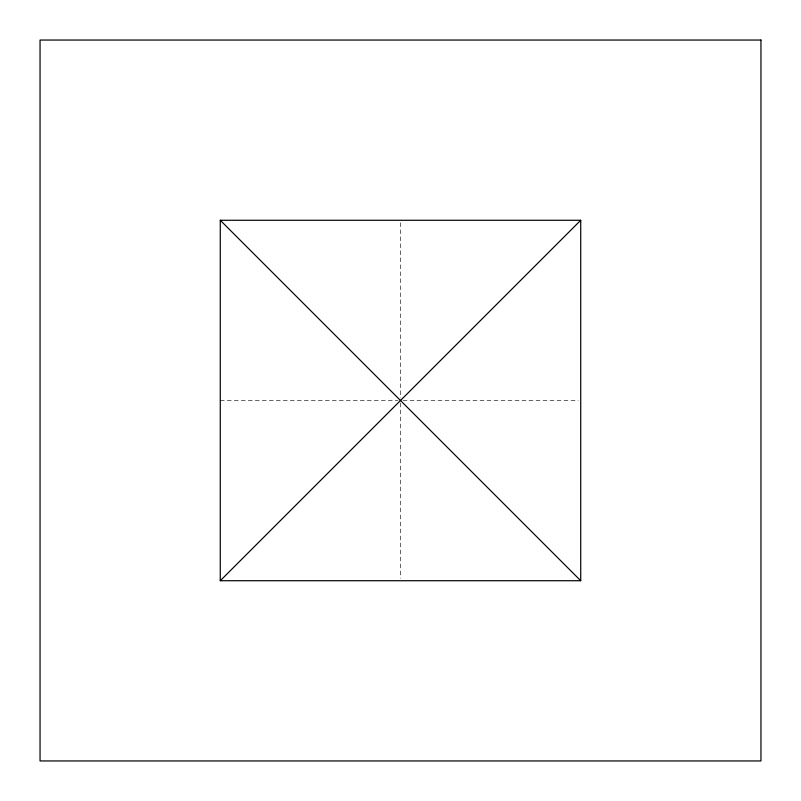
<?xml version="1.0" encoding="UTF-8"?>
<svg xmlns="http://www.w3.org/2000/svg" width="801" height="801" viewBox="0 0 801 801"><rect width="100%" height="100%" fill="white"/><g stroke="black" fill="none" stroke-linecap="round" stroke-linejoin="round"><path stroke-width="0.6" stroke-dasharray="4 3" d="M220.275 400.5L397.997 400.5M403.003 400.5L578.222 400.5M400.5 222.778L400.5 397.997M400.5 402.983L400.5 578.242"/><path stroke-width="1.2" d="M220.275 580.725L580.725 220.275L220.275 220.275L220.275 580.725L580.725 580.725L580.725 220.275M220.275 220.275L580.725 580.725M760.95 40.05L40.05 40.05L40.05 760.95L760.95 760.95L760.95 40.05"/></g></svg>
